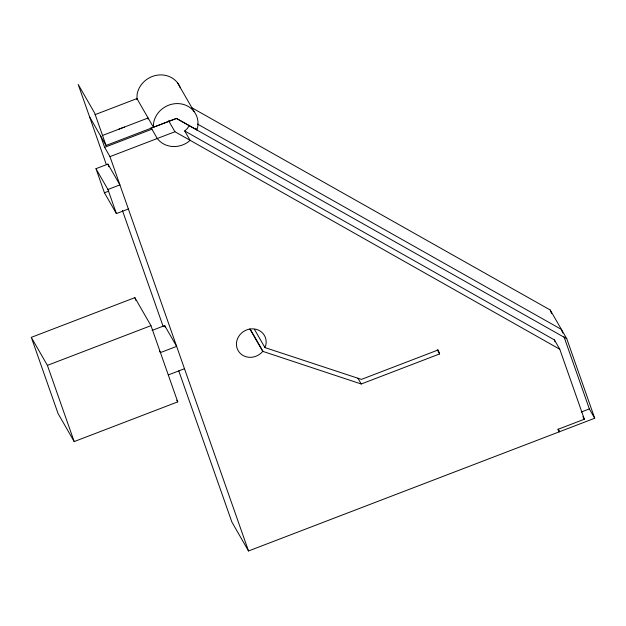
<?xml version="1.0" encoding="UTF-8"?>
<svg xmlns="http://www.w3.org/2000/svg" width="626" height="626" viewBox="0 0 626 626"><rect width="100%" height="100%" fill="white"/><g stroke="black" fill="none" stroke-linecap="round" stroke-linejoin="round"><path stroke-width="0.94" d="M136.828 99.534L137.164 93.986A22.826 20.971 -29.9 0 1 157.416 75.143A22.826 20.971 -29.9 0 1 180.265 87.726M148.041 119.034L148.096 117.985L102.453 135.49M153.401 127.219L153.652 122.673A22.826 20.971 -29.9 0 1 179.74 103.705A22.826 20.971 -29.9 0 1 197.667 127.375L196.822 129.903L176.43 118.392L153.401 127.219L136.883 98.485M262.709 351.335L361.225 383.996L439.616 353.94L438.208 349.942L361.421 379.387L264.939 347.587L265.862 344.996A15.173 13.936 -29.9 0 0 249.203 329.174A15.173 13.936 -29.9 0 0 238.201 350.724A15.173 13.936 -29.9 0 0 262.388 351.796L262.709 351.335L249.821 328.924M189.49 125.216L187.37 128.486L184.701 130.967L190.054 140.279L188.379 141.836A22.826 20.971 -29.9 0 1 157.259 138.51L151.023 127.602M95.011 114.668L136.945 98.587M106.052 145.467L94.698 113.142L78.187 84.432L89.549 116.765L106.052 145.467L176.477 118.471L566.773 338.736L594.7 418.238L248.514 550.974L231.87 522.021L178.778 370.897M100.7 136.163L104.62 147.329L151.907 129.199M104.62 147.329L109.98 156.633L174.936 131.734L559.769 349.238L584.355 419.224L558.29 429.217L559.292 431.752L557.836 429.225M95.966 168.684L107.946 164.09L119.902 184.889L107.922 189.482L95.966 168.684L104.44 192.792L116.397 213.591L128.369 208.998M104.44 192.792L108.713 191.157M31.3 337.359L134.864 297.647L150.968 325.653L177.745 401.869L74.181 441.58L58.077 413.575L31.3 337.359L47.404 365.365L74.181 441.58M47.404 365.365L150.968 325.653M152.079 330.418L164.677 325.583L176.634 346.381L160.436 352.594L159.474 350.928M168.277 374.935L184.482 368.722M581.186 412.057L589.348 408.927L594.7 418.238M191.415 107.508L550.246 310.003L566.773 338.736M197.472 124.026L561.412 329.425L562.704 333.079M184.701 130.967L554.417 339.926L559.769 349.238M582.892 416.681L584.355 419.224M437.23 349.793L439.616 353.94M357.884 378.19L361.225 383.996M177.612 82.937L194.107 111.616M195.86 128.22L196.822 129.903M168.597 120.716L174.936 131.734M254.438 329.331L264.939 347.587M250.314 329.284L263.194 351.687M124.402 127.078L119.12 129.097M176.798 400.225L177.745 401.869M558.29 429.217L559.323 431.799M563.987 336.733L589.348 408.927M550.246 310.003L551.529 313.657M554.417 339.926L555.059 341.773M109.98 156.633L248.514 550.974M107.946 164.09L108.885 166.774M164.677 325.583L165.303 327.375M163.237 326.662L122.453 210.563M89.549 116.765L106.326 164.583M107.922 189.482L116.397 213.591M134.864 297.647L135.834 300.41"/></g></svg>
